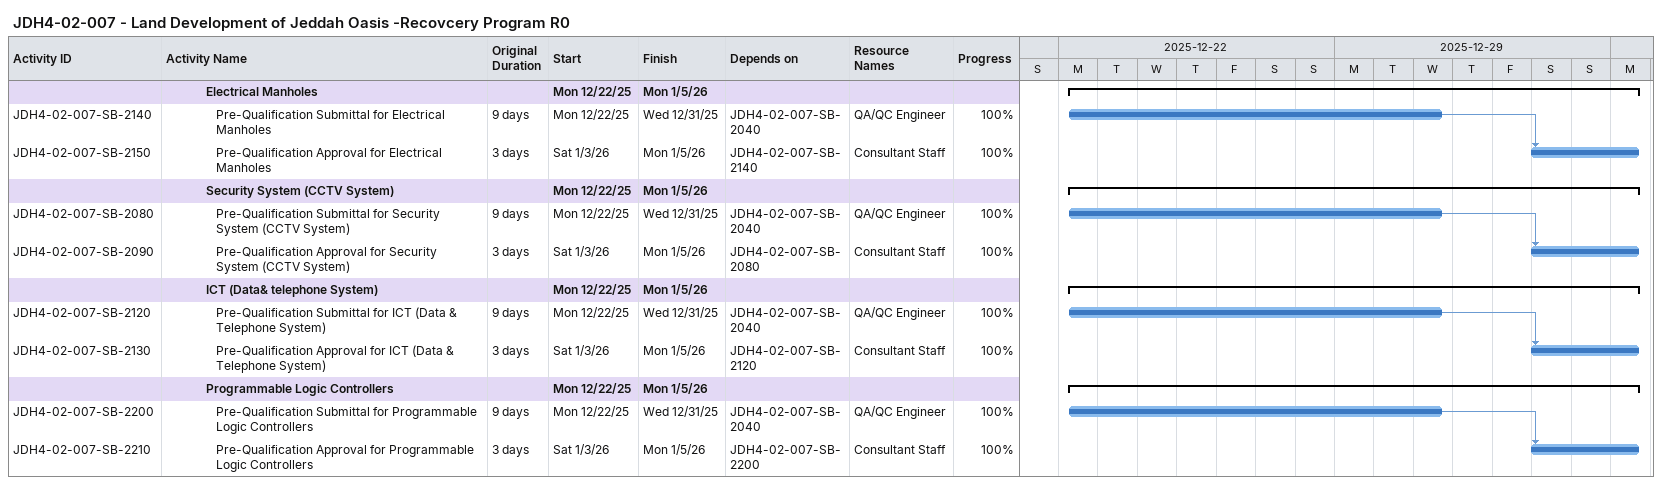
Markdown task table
JDH4-02-007 - Land Development of Jeddah Oasis -Recovcery Program R0

| ID | Level | Task | Original duration | Start | Finish | Predecessors | Resources | % complete |
|---|---|---|---|---|---|---|---|---|
|  | 5 | **Electrical Manholes** |  | 2025-12-22 | 2026-01-05 |  |  |  |
| JDH4-02-007-SB-2140 | 6 | Pre-Qualification Submittal for Electrical Manholes | 9d | 2025-12-22 | 2025-12-31 | JDH4-02-007-SB-2040 | QA/QC Engineer | 100 |
| JDH4-02-007-SB-2150 | 6 | Pre-Qualification Approval for Electrical Manholes | 3d | 2026-01-03 | 2026-01-05 | JDH4-02-007-SB-2140 | Consultant Staff | 100 |
|  | 5 | **Security System (CCTV System)** |  | 2025-12-22 | 2026-01-05 |  |  |  |
| JDH4-02-007-SB-2080 | 6 | Pre-Qualification Submittal for Security System (CCTV System) | 9d | 2025-12-22 | 2025-12-31 | JDH4-02-007-SB-2040 | QA/QC Engineer | 100 |
| JDH4-02-007-SB-2090 | 6 | Pre-Qualification Approval for Security System (CCTV System) | 3d | 2026-01-03 | 2026-01-05 | JDH4-02-007-SB-2080 | Consultant Staff | 100 |
|  | 5 | **ICT (Data& telephone System)** |  | 2025-12-22 | 2026-01-05 |  |  |  |
| JDH4-02-007-SB-2120 | 6 | Pre-Qualification Submittal for ICT (Data & Telephone System) | 9d | 2025-12-22 | 2025-12-31 | JDH4-02-007-SB-2040 | QA/QC Engineer | 100 |
| JDH4-02-007-SB-2130 | 6 | Pre-Qualification Approval for ICT (Data & Telephone System) | 3d | 2026-01-03 | 2026-01-05 | JDH4-02-007-SB-2120 | Consultant Staff | 100 |
|  | 5 | **Programmable Logic Controllers** |  | 2025-12-22 | 2026-01-05 |  |  |  |
| JDH4-02-007-SB-2200 | 6 | Pre-Qualification Submittal for Programmable Logic Controllers | 9d | 2025-12-22 | 2025-12-31 | JDH4-02-007-SB-2040 | QA/QC Engineer | 100 |
| JDH4-02-007-SB-2210 | 6 | Pre-Qualification Approval for Programmable Logic Controllers | 3d | 2026-01-03 | 2026-01-05 | JDH4-02-007-SB-2200 | Consultant Staff | 100 |
